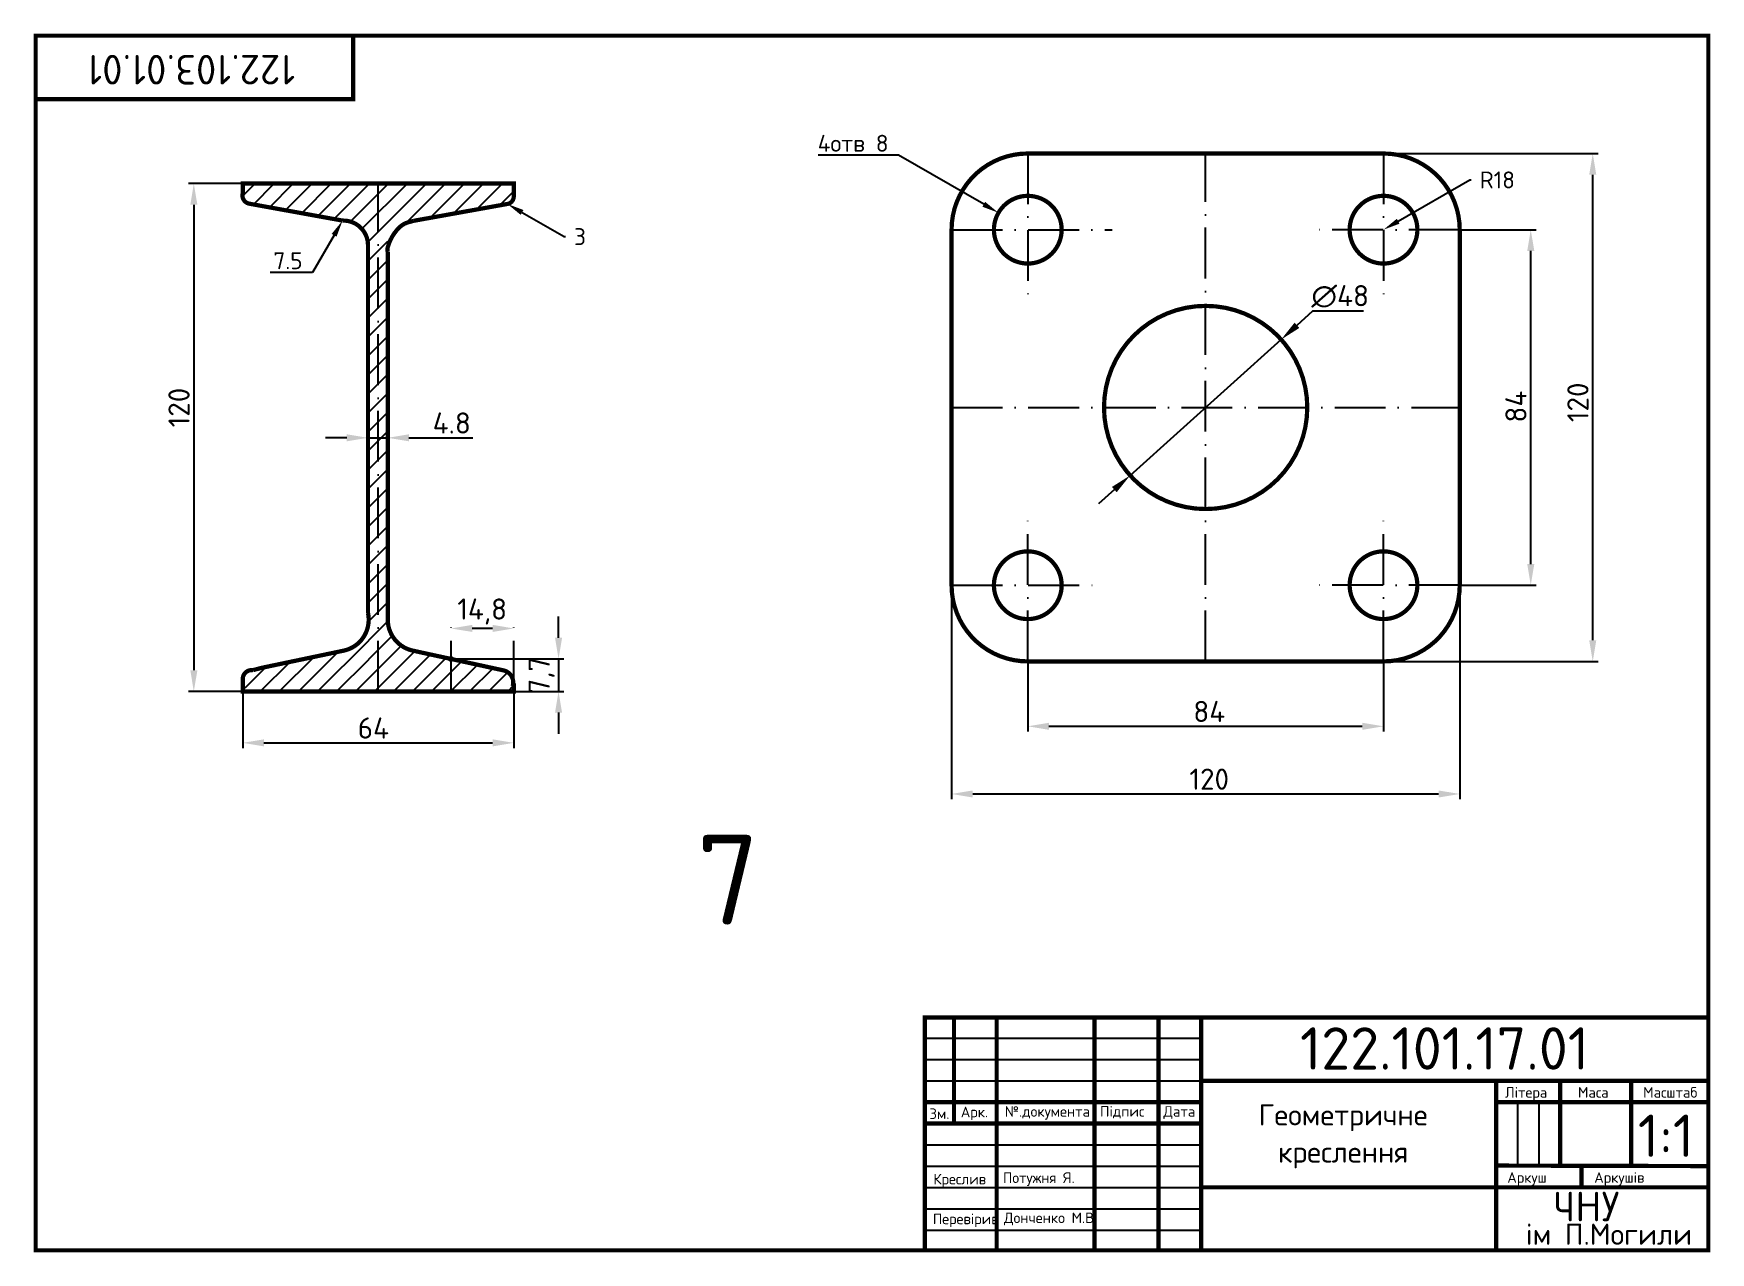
# Model space of a CAD drawing. Header units: millimetres. Extents: x 20 to 416, y 4 to 292.
import ezdxf
from ezdxf import colors
from ezdxf.entities.mleader import LeaderData, LeaderLine
from ezdxf.enums import TextEntityAlignment as Align
from ezdxf.math import Vec2, Vec3

# ---------------------------------------------------------------- set-up
doc = ezdxf.new("R2010")
doc.units = ezdxf.units.MM
doc.header["$PDMODE"] = 34
doc.header["$PDSIZE"] = -3
doc.linetypes.add('ACAD_ISO10W100', pattern=[18, 12, -3, 0, -3])
for name, color, linetype in [('Dim', 5, 'Continuous'), ('Kontur', 7, 'Continuous'), ('Osy', 1, 'ACAD_ISO10W100')]:
    doc.layers.add(name, color=color, linetype=linetype)
doc.styles.get("Standard").update_dxf_attribs({"font": 'isocpeur.ttf'})
doc.dimstyles.new('ESKD', dxfattribs={"dimtxt": 5, "dimasz": 5, "dimexe": 1.25, "dimexo": 0, "dimgap": 1, "dimtad": 1, "dimtoh": 1, "dimdec": 1, "dimtxsty": 'Standard', "dimcen": 2.5, "dimclrd": 256, "dimclre": 256, "dimclrt": 256, "dimadec": 0, "dimazin": 0, "dimtfac": 1, "dimtdec": 1, "dimtmove": 0, "dimatfit": 3, "dimfxl": 1, "dimarcsym": 0})

# ---------------------------------------------------------------- blocks, each defined once
blk = doc.blocks.new('*D1')
at = {"layer": 'Defpoints', "color": 0, "transparency": 16777216}
for p in [(236.29, 162.15), (356.29, 162.15), (356.29, 112.83)]:
    blk.add_point(p, dxfattribs=at)
at = {"layer": 'Dim', "lineweight": -2, "transparency": 16777216}
for p, q in [((236.29, 162.15), (236.29, 111.58)), ((356.29, 162.15), (356.29, 111.58)), ((241.29, 112.83), (351.29, 112.83))]:
    blk.add_line(p, q, dxfattribs=at)
at = {"layer": 'Dim', "transparency": 16777216}
for points in [[(241.29, 113.66), (241.29, 111.99), (236.29, 112.83)], [(351.29, 113.66), (351.29, 111.99), (356.29, 112.83)]]:
    blk.add_solid(points, dxfattribs=at)
at = {"layer": 'Dim', "transparency": 16777216, "insert": (297.14, 116.33), "char_height": 5, "attachment_point": 5}
blk.add_mtext('120', dxfattribs=at)
blk = doc.blocks.new('*D2')
at = {"layer": 'Defpoints', "color": 0, "transparency": 16777216}
for p in [(338.29, 264.15), (387.7, 264.15), (338.29, 144.15)]:
    blk.add_point(p, dxfattribs=at)
at = {"layer": 'Dim', "lineweight": -2, "transparency": 16777216}
for p, q in [((338.29, 264.15), (388.95, 264.15)), ((387.7, 149.15), (387.7, 259.15)), ((338.29, 144.15), (388.95, 144.15))]:
    blk.add_line(p, q, dxfattribs=at)
at = {"layer": 'Dim', "transparency": 16777216}
for points in [[(386.87, 259.15), (388.54, 259.15), (387.7, 264.15)], [(386.87, 149.15), (388.54, 149.15), (387.7, 144.15)]]:
    blk.add_solid(points, dxfattribs=at)
at = {"layer": 'Dim', "transparency": 16777216, "insert": (384.2, 205.37), "char_height": 5, "attachment_point": 5, "rotation": 90}
blk.add_mtext('120', dxfattribs=at)
blk = doc.blocks.new('*D3')
at = {"layer": 'Defpoints', "color": 0, "transparency": 16777216}
for p in [(254.29, 144.15), (338.29, 144.15), (338.29, 128.82)]:
    blk.add_point(p, dxfattribs=at)
at = {"layer": 'Dim', "lineweight": -2, "transparency": 16777216}
for p, q in [((254.29, 144.15), (254.29, 127.57)), ((338.29, 144.15), (338.29, 127.57)), ((259.29, 128.82), (333.29, 128.82))]:
    blk.add_line(p, q, dxfattribs=at)
at = {"layer": 'Dim', "transparency": 16777216}
for points in [[(259.29, 129.65), (259.29, 127.98), (254.29, 128.82)], [(333.29, 129.65), (333.29, 127.98), (338.29, 128.82)]]:
    blk.add_solid(points, dxfattribs=at)
at = {"layer": 'Dim', "transparency": 16777216, "insert": (297.14, 132.32), "char_height": 5, "attachment_point": 5}
blk.add_mtext('84', dxfattribs=at)
blk = doc.blocks.new('*D4')
at = {"layer": 'Defpoints', "color": 0, "transparency": 16777216}
for p in [(356.29, 246.15), (373.06, 246.15), (356.29, 162.15)]:
    blk.add_point(p, dxfattribs=at)
at = {"layer": 'Dim', "lineweight": -2, "transparency": 16777216}
for p, q in [((356.29, 246.15), (374.31, 246.15)), ((373.06, 167.15), (373.06, 241.15)), ((356.29, 162.15), (374.31, 162.15))]:
    blk.add_line(p, q, dxfattribs=at)
at = {"layer": 'Dim', "transparency": 16777216}
for points in [[(372.23, 241.15), (373.9, 241.15), (373.06, 246.15)], [(372.23, 167.15), (373.9, 167.15), (373.06, 162.15)]]:
    blk.add_solid(points, dxfattribs=at)
at = {"layer": 'Dim', "transparency": 16777216, "insert": (369.56, 204.35), "char_height": 5, "attachment_point": 5, "rotation": 90}
blk.add_mtext('84', dxfattribs=at)
blk = doc.blocks.new('*D5')
at = {"layer": 'Defpoints', "color": 0, "transparency": 16777216}
for p in [(314.13, 220.21), (278.45, 188.09)]:
    blk.add_point(p, dxfattribs=at)
at = {"layer": 'Dim', "lineweight": -2, "transparency": 16777216}
for p, q in [((321.56, 226.9), (317.84, 223.55)), ((333.56, 226.9), (321.56, 226.9)), ((278.45, 188.09), (314.13, 220.21)), ((274.73, 184.75), (271.02, 181.4))]:
    blk.add_line(p, q, dxfattribs=at)
at = {"layer": 'Dim', "transparency": 16777216}
for points in [[(317.28, 224.17), (318.4, 222.93), (314.13, 220.21)], [(274.17, 185.37), (275.29, 184.13), (278.45, 188.09)]]:
    blk.add_solid(points, dxfattribs=at)
at = {"layer": 'Dim', "transparency": 16777216, "insert": (328.06, 230.4), "char_height": 5, "attachment_point": 5}
blk.add_mtext('∅48', dxfattribs=at)
blk = doc.blocks.new('*D6')
at = {"layer": 'Defpoints', "color": 0, "transparency": 16777216}
for p in [(68.9, 257.05), (57.35, 137.05), (68.9, 137.05)]:
    blk.add_point(p, dxfattribs=at)
at = {"layer": 'Dim', "lineweight": -2, "transparency": 16777216}
for p, q in [((68.9, 257.05), (56.1, 257.05)), ((57.35, 252.05), (57.35, 142.05)), ((68.9, 137.05), (56.1, 137.05))]:
    blk.add_line(p, q, dxfattribs=at)
at = {"layer": 'Dim', "transparency": 16777216}
for points in [[(56.52, 252.05), (58.19, 252.05), (57.35, 257.05)], [(56.52, 142.05), (58.19, 142.05), (57.35, 137.05)]]:
    blk.add_solid(points, dxfattribs=at)
at = {"layer": 'Dim', "transparency": 16777216, "insert": (53.85, 204.13), "char_height": 5, "attachment_point": 5, "rotation": 90}
blk.add_mtext('120', dxfattribs=at)
blk = doc.blocks.new('*D7')
at = {"layer": 'Defpoints', "color": 0, "transparency": 16777216}
for p in [(68.9, 137.05), (132.9, 137.05), (132.9, 124.91)]:
    blk.add_point(p, dxfattribs=at)
at = {"layer": 'Dim', "lineweight": -2, "transparency": 16777216}
for p, q in [((68.9, 137.05), (68.9, 123.66)), ((132.9, 137.05), (132.9, 123.66)), ((73.9, 124.91), (127.9, 124.91))]:
    blk.add_line(p, q, dxfattribs=at)
at = {"layer": 'Dim', "transparency": 16777216}
for points in [[(73.9, 125.74), (73.9, 124.07), (68.9, 124.91)], [(127.9, 125.74), (127.9, 124.07), (132.9, 124.91)]]:
    blk.add_solid(points, dxfattribs=at)
at = {"layer": 'Dim', "transparency": 16777216, "insert": (99.75, 128.41), "char_height": 5, "attachment_point": 5}
blk.add_mtext('64', dxfattribs=at)
blk = doc.blocks.new('*D8')
at = {"layer": 'Defpoints', "color": 0, "transparency": 16777216}
for p in [(98.48, 198.11), (103.15, 198.11), (103.15, 196.98)]:
    blk.add_point(p, dxfattribs=at)
at = {"layer": 'Dim', "lineweight": -2, "transparency": 16777216}
for p, q in [((98.48, 198.11), (98.48, 195.73)), ((103.15, 198.11), (103.15, 195.73)), ((93.48, 196.98), (88.48, 196.98)), ((98.48, 196.98), (103.15, 196.98)), ((108.15, 196.98), (123.27, 196.98))]:
    blk.add_line(p, q, dxfattribs=at)
at = {"layer": 'Dim', "transparency": 16777216}
for points in [[(93.48, 197.81), (93.48, 196.15), (98.48, 196.98)], [(108.15, 197.81), (108.15, 196.15), (103.15, 196.98)]]:
    blk.add_solid(points, dxfattribs=at)
at = {"layer": 'Dim', "transparency": 16777216, "insert": (118.27, 200.48), "char_height": 5, "attachment_point": 5}
blk.add_mtext('4.8', dxfattribs=at)
blk = doc.blocks.new('*D9')
at = {"layer": 'Defpoints', "color": 0, "linetype": 'ACAD_ISO10W100', "transparency": 16777216}
for p in [(118.1, 151.94), (118.1, 137.05), (132.9, 137.05)]:
    blk.add_point(p, dxfattribs=at)
at = {"layer": 'Dim', "linetype": 'ACAD_ISO10W100', "lineweight": -2, "transparency": 16777216}
for p, q in [((118.1, 137.05), (118.1, 153.19)), ((127.9, 151.94), (123.1, 151.94)), ((132.9, 137.05), (132.9, 153.19))]:
    blk.add_line(p, q, dxfattribs=at)
at = {"layer": 'Dim', "linetype": 'ACAD_ISO10W100', "transparency": 16777216}
for points in [[(123.1, 152.78), (123.1, 151.11), (118.1, 151.94)], [(127.9, 152.78), (127.9, 151.11), (132.9, 151.94)]]:
    blk.add_solid(points, dxfattribs=at)
at = {"layer": 'Dim', "linetype": 'ACAD_ISO10W100', "transparency": 16777216, "insert": (125.45, 155.94), "char_height": 5, "attachment_point": 5}
blk.add_mtext('14,8', dxfattribs=at)
blk = doc.blocks.new('*D10')
at = {"layer": 'Defpoints', "color": 0, "transparency": 16777216}
for p in [(118.1, 144.73), (118.1, 137.05), (143.48, 137.05)]:
    blk.add_point(p, dxfattribs=at)
at = {"layer": 'Dim', "lineweight": -2, "transparency": 16777216}
for p, q in [((143.48, 149.73), (143.48, 154.73)), ((118.1, 144.73), (144.73, 144.73)), ((143.48, 144.73), (143.48, 137.05)), ((118.1, 137.05), (144.73, 137.05)), ((143.48, 132.05), (143.48, 127.05))]:
    blk.add_line(p, q, dxfattribs=at)
at = {"layer": 'Dim', "transparency": 16777216}
for points in [[(142.65, 149.73), (144.31, 149.73), (143.48, 144.73)], [(142.65, 132.05), (144.31, 132.05), (143.48, 137.05)]]:
    blk.add_solid(points, dxfattribs=at)
at = {"layer": 'Dim', "transparency": 16777216, "insert": (139.48, 140.89), "char_height": 5, "attachment_point": 5, "rotation": 90}
blk.add_mtext('7,7', dxfattribs=at)

msp = doc.modelspace()

# ---------------------------------------------------------------- hatches: boundary and pattern name
at = {"layer": 'Kontur'}
h = msp.add_hatch(dxfattribs=at)
h.set_pattern_fill('ANSI31', color=256)
h.set_pattern_definition([(45, (17.4636, 36.5182), (-2.245064, 2.245064), [])])
h.paths.add_polyline_path([(100.9, 246.75), (98.65, 246.34), (98.65, 137.05), (100.9, 137.05)])
h.paths.add_polyline_path([(103.15, 240.88, -0.131652), (103.15, 242), (103.15, 246.37), (100.98, 246.76), (100.9, 246.75), (100.9, 137.05), (103.15, 137.05)])
h.paths.add_polyline_path([(109.05, 146.7, -0.170122), (104.83, 149.3, -0.172197), (103.15, 154.03), (103.15, 137.05), (130.1, 137.05, -0.371622), (127.96, 139.53, -0.416366), (130.48, 142.03)])
h.paths.add_polyline_path([(130.48, 142.03, 0.416366), (127.96, 139.53, 0.371622), (130.1, 137.05), (130.83, 137.05, 0.23071), (132.64, 138.29, 0.442103)])
h.paths.add_polyline_path([(98.64, 154.02, -0.051777), (98.48, 152.45, -0.297583), (92.73, 146.69), (73.37, 142.63), (71.34, 142.09, -0.417286), (73.87, 139.59, -0.414214), (71.37, 137.09), (98.65, 137.06)])
h.paths.add_polyline_path([(73.87, 139.59, 0.929142), (68.9, 139.95), (68.9, 139.22, 0.929142)])
h.paths.add_polyline_path([(118.1, 257.05), (103.15, 257.05), (103.15, 247.15), (118.1, 249.84)])
h.paths.add_polyline_path([(127.86, 254.51, -0.414214), (130.36, 257.01), (118.1, 257.03), (118.1, 249.84), (130.18, 252.01, -0.393358)])
h.paths.add_polyline_path([(132.86, 254.51, 1), (127.86, 254.51, 0.393358), (130.18, 252.01), (131.4, 252.23, 0.293839)])
h.paths.add_polyline_path([(100.9, 257.05), (98.65, 257.05), (98.65, 247.19), (100.9, 246.78)])
h.paths.add_polyline_path([(103.15, 257.05), (100.9, 257.05), (100.9, 246.78), (100.98, 246.76), (103.15, 247.15)])
h.paths.add_polyline_path([(98.65, 257.05), (83.7, 257.05), (83.7, 249.89), (92.48, 248.3, -0.106491), (94.89, 247.87), (98.65, 247.19)])
h.paths.add_polyline_path([(83.7, 257.05), (71.89, 257.05, -0.360166), (73.92, 254.6, -0.404179), (71.51, 252.1), (83.7, 249.89)])
h.paths.add_polyline_path([(73.92, 254.6, 0.360166), (71.89, 257.05), (70.96, 257.05, 0.360166), (68.92, 254.6, 0.303376), (70.47, 252.29), (71.51, 252.1, 0.404179)])
h.paths.add_polyline_path([(108.11, 247.94), (108.08, 248.04), (103.15, 247.15), (103.15, 246.37), (105.17, 246.01, -0.029276), (105.81, 246.61, -0.131652)])
h.paths.add_polyline_path([(103.15, 247.15), (100.98, 246.76), (103.15, 246.37)])
h.paths.add_polyline_path([(98.65, 247.19), (98.65, 246.34), (100.9, 246.75), (100.9, 246.78)])
h.paths.add_polyline_path([(98.65, 247.19), (94.89, 247.87, -0.128972), (97.24, 246.09), (98.65, 246.34)])

# ---------------------------------------------------------------- linework, layer by layer
at = {"layer": 'Defpoints', "const_width": 1}
msp.add_lwpolyline([(118.1, 144.73), (118.1, 144.73), (118.1, 144.73)], dxfattribs=at)
at = {"layer": 'Dim'}
msp.add_line((68.9, 137.05), (100.9, 137.05), dxfattribs=at)
msp.add_point((118.1, 144.73), dxfattribs=at)
at = {"layer": 'Kontur'}
for p, q in [((68.9, 257.05), (83.7, 257.05)), ((100.9, 257.05), (103.15, 257.05)), ((132.9, 257.05), (118.1, 257.05)), ((68.9, 137.05), (83.7, 137.05)), ((83.7, 137.05), (100.9, 137.05)), ((103.15, 137.05), (98.65, 137.05)), ((132.9, 137.05), (118.1, 137.05)), ((236.86, 60), (236.86, 34.98)), ((246.94, 60), (246.94, 5)), ((270.02, 60), (270.02, 5)), ((285.13, 60), (285.13, 5)), ((295.21, 60), (295.21, 5)), ((230, 55.12), (295.21, 55.12)), ((230, 50.09), (295.21, 50.09)), ((230, 45.05), (295.21, 45.05)), ((415, 45.05), (295.21, 45.05)), ((364.88, 45.05), (364.88, 5)), ((379.99, 45.05), (379.99, 24.91)), ((396.78, 45.05), (396.78, 24.91)), ((230, 40.02), (295.21, 40.02)), ((415, 40.02), (364.88, 40.02)), ((369.92, 40.02), (369.92, 24.91)), ((374.96, 40.02), (374.96, 24.91)), ((230, 34.98), (295.21, 34.98)), ((230, 29.95), (295.21, 29.95)), ((230, 24.91), (295.21, 24.91)), ((415, 24.91), (364.88, 24.91)), ((385.03, 19.88), (385.03, 24.91)), ((396.78, 24.91), (396.78, 24.91)), ((230, 19.88), (295.21, 19.88)), ((415, 19.88), (295.21, 19.88)), ((230, 14.85), (295.21, 14.85)), ((230, 9.81), (295.21, 9.81))]:
    msp.add_line(p, q, dxfattribs=at)
at = {"layer": 'Kontur', "const_width": 1}
for points in [[(20, 5), (415, 5), (415, 292), (20, 292)], [(20, 277), (95, 277), (95, 292), (20, 292)]]:
    msp.add_lwpolyline(points, close=True, dxfattribs=at)
for points in [[(236.29, 246.15, -0.414214), (254.29, 264.15, -0.267949)], [(254.29, 264.15), (338.29, 264.15, -0.414214), (356.29, 246.15, -1.075076)], [(100.9, 257.05), (132.9, 257.05), (132.9, 254, -0.368142), (131.4, 252.23, -0.13812)], [(92.48, 248.3), (83.7, 249.89), (70.47, 252.29, -0.463527), (68.95, 254.92, 0.835211)], [(254.29, 254.15, -1), (254.29, 238.15, -1), (254.29, 254.15, -0.414214)], [(338.29, 254.15, -2.414214), (330.29, 246.15, -0.414214), (338.29, 254.15, -1)], [(98.48, 155.6), (98.48, 198.11), (98.48, 239.34), (98.48, 242.5, 0.423935), (92.48, 248.3, -0.122066)], [(109.32, 248.26), (108.11, 247.94, 0.131652), (105.81, 246.61, 0.131652), (103.15, 242, 0.131652), (103.15, 240.88, -2.655319)], [(356.29, 246.15), (356.29, 162.15, -0.414214), (338.29, 144.15, -0.31307)], [(103.15, 240.88), (103.15, 209.42), (103.15, 154.03, 0.172197), (104.83, 149.3, 0.184604), (109.46, 146.62, -2.057359)], [(296.29, 180.15, 1), (296.29, 228.15, 1), (296.29, 180.15, 0)], [(254.29, 154.15, 0.414214), (262.29, 162.15, 0.267949), (258.29, 169.08, 0.414214), (247.36, 166.15, 0.57735), (254.29, 154.15, -0.57735)], [(338.29, 154.15, 1), (338.29, 170.15, 1), (338.29, 154.15, -2.414214)], [(338.29, 144.15), (254.29, 144.15, -0.414214), (236.29, 162.15, 0.356433)], [(92.73, 146.69, 0.297583), (98.48, 152.45, 0.103832), (98.48, 155.6, 0.338259)], [(109.05, 146.7), (130.48, 142.03, -0.442103), (132.64, 138.29, -1.185779)], [(68.9, 139.95, -0.454746), (71.34, 142.09, 4.016515)]]:
    msp.add_lwpolyline(points, format="xyb", dxfattribs=at)
for points in [[(68.9, 254.77), (68.9, 257.05), (100.9, 257.05)], [(131.4, 252.23), (109.32, 248.26)], [(108.11, 247.94), (108.08, 248.04)], [(236.29, 162.15), (236.29, 246.15)], [(71.34, 142.09), (73.37, 142.63), (92.73, 146.69)], [(132.9, 138.96), (132.9, 137.05), (100.9, 137.05), (68.9, 137.05), (68.9, 139.95)], [(415, 5), (415, 60), (230, 60), (230, 5)], [(236.86, 34.98), (236.86, 60)], [(246.94, 5), (246.94, 60)], [(270.02, 5), (270.02, 60)], [(285.13, 5), (285.13, 60)], [(295.21, 5), (295.21, 60)], [(295.21, 45.05), (415, 45.05)], [(364.88, 5), (364.88, 45.05)], [(379.99, 24.91), (379.99, 45.05)], [(396.78, 24.95), (396.78, 45.05)], [(230, 40.02), (295.21, 40.02)], [(415, 40.02), (364.88, 40.02)], [(230, 34.98), (295.21, 34.98)], [(364.88, 25.03), (415, 24.91)], [(385.03, 19.88), (385.03, 24.91)], [(295.21, 19.88), (415, 19.88)]]:
    msp.add_lwpolyline(points, dxfattribs=at)
at = {"layer": 'Kontur'}
for centre, radius in [((254.29, 246.15), 8), ((338.29, 246.15), 8), ((296.29, 204.15), 24), ((254.29, 162.15), 8), ((338.29, 162.15), 8)]:
    msp.add_circle(centre, radius, dxfattribs=at)
at = {"layer": 'Osy', "linetype": 'ACAD_ISO10W100'}
for p, q in [((254.29, 264.15), (254.29, 228.15)), ((296.29, 144.15), (296.29, 264.15)), ((338.29, 264.15), (338.29, 228.15)), ((100.9, 137.05), (100.9, 257.05)), ((236.29, 246.15), (274.19, 246.15)), ((356.29, 246.15), (320.29, 246.15)), ((236.29, 204.15), (356.29, 204.15)), ((254.29, 144.15), (254.29, 180.15)), ((338.29, 144.15), (338.29, 180.15)), ((236.29, 162.15), (272.29, 162.15)), ((356.29, 162.15), (320.29, 162.15))]:
    msp.add_line(p, q, dxfattribs=at)

# ---------------------------------------------------------------- texts
at = {"layer": 'Kontur'}
msp.add_text('122.103.01.01', height=7, rotation=180, dxfattribs=at).set_placement((81.3, 287.46))
at = {"layer": 'Kontur', "color": 1}
msp.add_text('7', height=21.23, dxfattribs=at).set_placement((176.07, 81.98))
at = {"layer": 'Kontur'}
for s, height, p in [('122.101.17.01', 10, (318.58, 47.7)), ('Зм.', 2.5, (231.08, 36.04)), ('Арк.', 2.5, (238.47, 36.45)), ('№.документа', 2.5, (248.85, 36.57)), ('Підпис', 2.5, (271.36, 36.6)), ('Дата', 2.5, (286.32, 36.57)), ('1:1', 10, (398.36, 27.09)), ('Креслив', 2.5, (232, 20.59)), ('Потужня Я.', 2.5, (248.42, 20.91)), ('Аркушів', 2.5, (388.05, 20.96)), ('ЧНУ', 7, (378.44, 11.86)), ('Перевірив', 2.5, (231.87, 11.18)), ('Донченко М.В.', 2.5, (248.67, 11.44)), ('ім П.Могили', 5, (371.9, 6.31))]:
    msp.add_text(s, height=height, dxfattribs=at).set_placement(p)
for s, height, p in [('Літера', 2.5, (371.97, 41.08)), ('Маса', 2.5, (387.83, 41.08)), ('Масштаб', 2.5, (406.01, 41.08)), ('Геометричне', 5, (328.75, 34.52)), ('креслення', 5, (328.75, 25.73)), ('Аркуш', 2.5, (372.17, 20.96))]:
    msp.add_text(s, height=height, dxfattribs=at).set_placement(p, align=Align.CENTER)

# ---------------------------------------------------------------- dimensions: what is measured, and where the dimension line sits
at = {"layer": 'Dim'}
for base, p1, p2, picture, middle in [((387.7, 264.15), (338.29, 144.15), (338.29, 264.15), '*D2', (387.7, 205.37)), ((57.35, 137.05), (68.9, 257.05), (68.9, 137.05), '*D6', (57.35, 204.13)), ((373.06, 246.15), (356.29, 162.15), (356.29, 246.15), '*D4', (373.06, 204.35)), ((143.48, 137.05), (118.1, 144.73), (118.1, 137.05), '*D10', (143.48, 140.89))]:
    dim = msp.add_linear_dim(base=base, p1=p1, p2=p2, angle=90, dimstyle='ESKD', dxfattribs=at)
    dim.commit()
    dim.dimension.update_dxf_attribs({"geometry": picture, "text_midpoint": middle, "dimtype": 160})
dim = msp.add_diameter_dim_2p(p1=(278.45, 188.09), p2=(314.13, 220.21), dimstyle='ESKD', dxfattribs=at)
dim.commit()
dim.dimension.update_dxf_attribs({"geometry": '*D5', "text_midpoint": (328.06, 230.4)})
dim = msp.add_linear_dim(base=(103.15, 196.98), p1=(98.48, 198.11), p2=(103.15, 198.11), text='4.8', dimstyle='ESKD', dxfattribs=at)
dim.commit()
dim.dimension.update_dxf_attribs({"geometry": '*D8', "text_midpoint": (118.27, 196.98), "dimtype": 160})
at = {"layer": 'Dim', "linetype": 'ACAD_ISO10W100'}
dim = msp.add_linear_dim(base=(118.1, 151.94), p1=(132.9, 137.05), p2=(118.1, 137.05), dimstyle='ESKD', dxfattribs=at)
dim.commit()
dim.dimension.update_dxf_attribs({"geometry": '*D9', "text_midpoint": (125.45, 151.94), "dimtype": 160})
at = {"layer": 'Dim'}
for base, p1, p2, picture, middle in [((356.29, 112.83), (236.29, 162.15), (356.29, 162.15), '*D1', (297.14, 112.83)), ((338.29, 128.82), (254.29, 144.15), (338.29, 144.15), '*D3', (297.14, 128.82)), ((132.9, 124.91), (68.9, 137.05), (132.9, 137.05), '*D7', (99.75, 124.91))]:
    dim = msp.add_linear_dim(base=base, p1=p1, p2=p2, dimstyle='ESKD', dxfattribs=at)
    dim.commit()
    dim.dimension.update_dxf_attribs({"geometry": picture, "text_midpoint": middle, "dimtype": 160})

# ---------------------------------------------------------------- leaders
ml = msp.add_multileader_mtext('Standard', dxfattribs=at)
ml.set_content('4отв 8', color=256)
ml.set_leader_properties()
ml.build(insert=Vec2(0, 0))
ml.multileader.update_dxf_attribs({"text_right_attachment_type": 6, "dogleg_length": 0.36})
ctx = ml.context
ctx.base_point, ctx.plane_origin = Vec3(202.61, 266.57), Vec3(247.36, 250.15)
ctx.right_attachment, ctx.text_align_type = 6, 2
notes = []
notes.append((ctx, [(0, (1, 1, 0), (223.77, 263.77), (-1, 0), 0.36, [(0, [(247.36, 250.15)], 0, [])])]))
ctx.mtext.insert, ctx.mtext.alignment, ctx.mtext.flow_direction = Vec3(221.41, 268.57), 3, 5
ml = msp.add_multileader_mtext('Standard', dxfattribs=at)
ml.set_content('R18', color=256)
ml.set_leader_properties()
ml.build(insert=Vec2(0, 0))
ml.multileader.update_dxf_attribs({"text_right_attachment_type": 6, "dogleg_length": 0.36})
ctx = ml.context
ctx.base_point, ctx.plane_origin = Vec3(359.01, 257.91), Vec3(338.29, 246.15)
ctx.right_attachment = 6
notes.append((ctx, [(0, (1, 1, 0), (358.65, 257.91), (1, 0), 0.36, [(0, [(338.29, 246.15)], 0, [])])]))
ctx.mtext.insert, ctx.mtext.flow_direction = Vec3(361.01, 259.91), 5
at = {"layer": 'Dim', "linetype": 'ACAD_ISO10W100'}
ml = msp.add_multileader_mtext('Standard', dxfattribs=at)
ml.set_content('3', color=256)
ml.set_leader_properties()
ml.build(insert=Vec2(0, 0))
ml.multileader.update_dxf_attribs({"text_right_attachment_type": 6, "dogleg_length": 0.36})
ctx = ml.context
ctx.base_point, ctx.plane_origin = Vec3(145.14, 244.51), Vec3(131.4, 252.23)
ctx.right_attachment = 6
notes.append((ctx, [(0, (1, 1, 0), (144.78, 244.51), (1, 0), 0.36, [(0, [(131.4, 252.23)], 0, [])])]))
ctx.mtext.insert, ctx.mtext.flow_direction = Vec3(147.14, 246.51), 5
ml = msp.add_multileader_mtext('Standard', dxfattribs=at)
ml.set_content('7.5', color=256)
ml.set_leader_properties()
ml.build(insert=Vec2(0, 0))
ml.multileader.update_dxf_attribs({"text_right_attachment_type": 6, "dogleg_length": 0.36})
ctx = ml.context
ctx.base_point, ctx.plane_origin = Vec3(75.03, 238.82), Vec3(92.48, 248.3)
ctx.right_attachment, ctx.text_align_type = 6, 2
notes.append((ctx, [(0, (1, 1, 0), (85.39, 236.02), (-1, 0), 0.36, [(0, [(92.48, 248.3)], 0, [])])]))
ctx.mtext.insert, ctx.mtext.alignment, ctx.mtext.flow_direction = Vec3(83.03, 240.82), 3, 5
for ctx, leaders in notes:
    for number, flags, end, landing, length, lines in leaders:
        leader = LeaderData()
        leader.index, (leader.has_last_leader_line, leader.has_dogleg_vector, leader.attachment_direction) = number, flags
        leader.last_leader_point, leader.dogleg_vector, leader.dogleg_length = Vec3(end), Vec3(landing), length
        for number, points, colour, breaks in lines:
            line = LeaderLine()
            line.index, line.vertices, line.color, line.breaks = number, Vec3.list(points), colors.encode_raw_color(colour), breaks
            leader.lines.append(line)
        ctx.leaders.append(leader)

doc.saveas('drawing.dxf')
